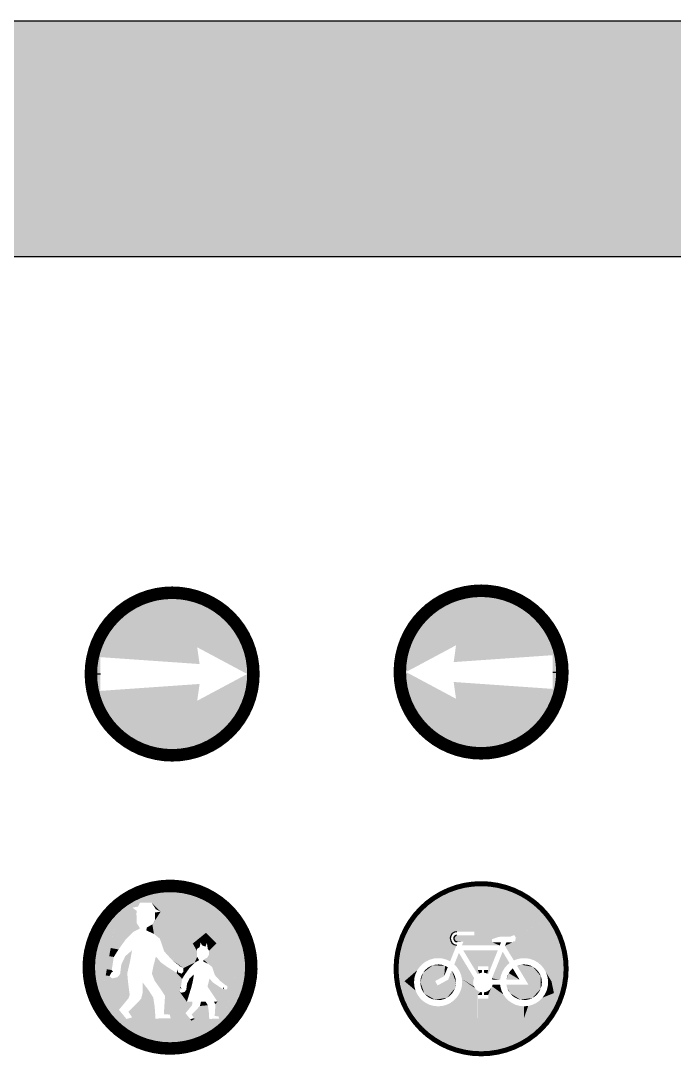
# Model space of a CAD drawing. Extents: x 1216 to 44401, y 2119 to 23617.
# Drawn here: x 26527 to 29431, y 19017 to 23617 of the extents above; entities that cross this region are included whole.
import ezdxf

# ---------------------------------------------------------------- set-up
doc = ezdxf.new("R2010")
doc.units = 0
doc.header["$LTSCALE"] = 10
doc.header["$MEASUREMENT"] = 0
doc.layers.get('0').update_dxf_attribs({"linetype": 'CONTINUOUS'})
doc.layers.add('www.cad-blocks.net', color=7, linetype='CONTINUOUS')

# ---------------------------------------------------------------- blocks, each defined once
blk = doc.blocks.new('*U202', base_point=(4650.1, -189.3))
at = {"color": 0}
for points in [[(4682.6, 227.3), (4615.5, 236.8), (4643.1, -159.6)], [(4682.6, 227.3), (4643.1, -159.6), (4650.1, -189.3)], [(4865.9, -19.3), (4682.6, 227.3), (4650.1, -189.3)], [(4898.5, 88.8), (4900.7, 127.1), (4682.6, 227.3)], [(4865.9, -19.3), (4898.5, 88.8), (4682.6, 227.3)], [(4865.9, -19.3), (4886.9, 33.3), (4898.5, 88.8)], [(4650.1, -189.3), (4703.9, -171.6), (4865.9, -19.3)], [(4703.9, -171.6), (4798.3, -109.7), (4865.9, -19.3)], [(4798.3, -109.7), (4836.1, -67.5), (4865.9, -19.3)], [(4703.9, -171.6), (4753.8, -144.8), (4798.3, -109.7)], [(4650.1, -189.3), (4650.1, -189.3), (4703.9, -171.6)]]:
    blk.add_solid(points, dxfattribs=at)
blk = doc.blocks.new('*U201', base_point=(4682.6, 227.3))
at = {"color": 0}
for points in [[(4686.9, 432.5), (4632.2, 447.1), (4575.7, 452.1)], [(4575.7, 452.1), (4575.7, 427.3), (4682.6, 227.3)], [(4686.9, 432.5), (4575.7, 452.1), (4682.6, 227.3)], [(4682.6, 227.3), (4857.2, 289.6), (4686.9, 432.5)], [(4784.6, 376), (4738.2, 408.5), (4686.9, 432.5)], [(4857.2, 289.6), (4784.6, 376), (4686.9, 432.5)], [(4857.2, 289.6), (4824.7, 336), (4784.6, 376)], [(4682.6, 227.3), (4895.8, 183.5), (4857.2, 289.6)], [(4895.8, 183.5), (4881.1, 238.2), (4857.2, 289.6)], [(4682.6, 227.3), (4900.7, 127.1), (4895.8, 183.5)]]:
    blk.add_solid(points, dxfattribs=at)
blk = doc.blocks.new('C4b')
at = {"color": 5, "linetype": 'CONTINUOUS', "const_width": 50}
blk.add_lwpolyline([(0, 0, 1), (0, 650, 1)], format="xyb", close=True, dxfattribs=at)
at = {"color": 5, "linetype": 'CONTINUOUS'}
blk.add_lwpolyline([(286.7, 325), (325, 325, 0.414214)], format="xyb", dxfattribs=at)
blk.add_solid([(316.4, 399.4), (286.7, 392.4), (316.4, 250.6), (286.7, 257.6)], dxfattribs=at)
at = {"color": 5, "linetype": 'CONTINUOUS', "rotation": 90}
for name, p in [('*U201', (-100.2, 431.9)), ('*U202', (316.4, 399.4))]:
    blk.add_blockref(name, p, dxfattribs=at)
at = {"color": 5, "linetype": 'CONTINUOUS', "xscale": -1, "rotation": 90}
for name, p in [('*U201', (-100.2, 218.1)), ('*U202', (316.4, 250.6))]:
    blk.add_blockref(name, p, dxfattribs=at)
blk = doc.blocks.new('*U204', base_point=(4682.6, 227.3))
at = {"color": 0}
for points in [[(4686.9, 432.5), (4632.2, 447.1), (4575.7, 452.1)], [(4575.7, 452.1), (4575.7, 427.3), (4682.6, 227.3)], [(4686.9, 432.5), (4575.7, 452.1), (4682.6, 227.3)], [(4682.6, 227.3), (4857.2, 289.6), (4686.9, 432.5)], [(4784.6, 376), (4738.2, 408.5), (4686.9, 432.5)], [(4857.2, 289.6), (4784.6, 376), (4686.9, 432.5)], [(4857.2, 289.6), (4824.7, 336), (4784.6, 376)], [(4682.6, 227.3), (4895.8, 183.5), (4857.2, 289.6)], [(4895.8, 183.5), (4881.1, 238.2), (4857.2, 289.6)], [(4682.6, 227.3), (4900.7, 127.1), (4895.8, 183.5)]]:
    blk.add_solid(points, dxfattribs=at)
blk = doc.blocks.new('*U205', base_point=(4650.1, -189.3))
at = {"color": 0}
for points in [[(4682.6, 227.3), (4615.5, 236.8), (4643.1, -159.6)], [(4682.6, 227.3), (4643.1, -159.6), (4650.1, -189.3)], [(4865.9, -19.3), (4682.6, 227.3), (4650.1, -189.3)], [(4898.5, 88.8), (4900.7, 127.1), (4682.6, 227.3)], [(4865.9, -19.3), (4898.5, 88.8), (4682.6, 227.3)], [(4865.9, -19.3), (4886.9, 33.3), (4898.5, 88.8)], [(4650.1, -189.3), (4703.9, -171.6), (4865.9, -19.3)], [(4703.9, -171.6), (4798.3, -109.7), (4865.9, -19.3)], [(4798.3, -109.7), (4836.1, -67.5), (4865.9, -19.3)], [(4703.9, -171.6), (4753.8, -144.8), (4798.3, -109.7)], [(4650.1, -189.3), (4650.1, -189.3), (4703.9, -171.6)]]:
    blk.add_solid(points, dxfattribs=at)
blk = doc.blocks.new('C4c')
at = {"color": 5, "linetype": 'CONTINUOUS', "const_width": 50}
blk.add_lwpolyline([(0, 650, 1), (0, 0, 1)], format="xyb", close=True, dxfattribs=at)
at = {"color": 5, "linetype": 'CONTINUOUS'}
blk.add_lwpolyline([(-286.7, 325), (-325, 325, 0.414214)], format="xyb", dxfattribs=at)
blk.add_solid([(-316.4, 250.6), (-286.7, 257.6), (-316.4, 399.4), (-286.7, 392.4)], dxfattribs=at)
at = {"color": 5, "linetype": 'CONTINUOUS', "xscale": -1, "rotation": 270}
for name, p in [('*U205', (-316.4, 399.4)), ('*U204', (100.2, 431.9))]:
    blk.add_blockref(name, p, dxfattribs=at)
at = {"color": 5, "linetype": 'CONTINUOUS', "rotation": 270}
for name, p in [('*U204', (100.2, 218.1)), ('*U205', (-316.4, 250.6))]:
    blk.add_blockref(name, p, dxfattribs=at)
blk = doc.blocks.new('*U229', base_point=(5644.9, -2747.6))
at = {"color": 0}
for points in [[(5361.9, -2431.9), (5350.8, -2432.5), (5348.3, -2451.9)], [(5361.9, -2431.9), (5348.3, -2451.9), (5690.8, -2689.6)], [(5473.6, -2447.8), (5418.4, -2435), (5361.9, -2431.9)], [(5573.2, -2500.9), (5473.6, -2447.8), (5361.9, -2431.9)], [(5690.8, -2689.6), (5573.2, -2500.9), (5361.9, -2431.9)], [(5348.3, -2451.9), (5644.9, -2747.6), (5690.8, -2689.6)], [(5573.2, -2500.9), (5525.8, -2470), (5473.6, -2447.8)], [(5648.7, -2584.9), (5614.6, -2539.6), (5573.2, -2500.9)], [(5690.8, -2689.6), (5648.7, -2584.9), (5573.2, -2500.9)], [(5690.8, -2689.6), (5674.3, -2635.4), (5648.7, -2584.9)], [(5644.9, -2747.6), (5697.6, -2745.8), (5690.8, -2689.6)]]:
    blk.add_solid(points, dxfattribs=at)
blk = doc.blocks.new('*U230', base_point=(5348.3, -2451.9))
at = {"color": 0}
for points in [[(5164.1, -2524.4), (5348.3, -2451.9), (5294.8, -2441.3)], [(5294.8, -2441.3), (5191.6, -2487), (5164.1, -2524.4)], [(5294.8, -2441.3), (5241.2, -2459.6), (5191.6, -2487)], [(5348.3, -2451.9), (5350.8, -2432.5), (5294.8, -2441.3)], [(5191.6, -2487), (5157.8, -2513), (5164.1, -2524.4)]]:
    blk.add_solid(points, dxfattribs=at)
blk = doc.blocks.new('*U231', base_point=(5164.1, -2524.4))
at = {"color": 0}
for points in [[(5097.1, -2890.3), (5164.1, -2524.4), (5118.8, -2554.1)], [(5164.1, -2524.4), (5157.8, -2513), (5118.8, -2554.1)], [(5118.8, -2554.1), (5064.8, -2653.2), (5047.9, -2764.8)], [(5097.1, -2890.3), (5118.8, -2554.1), (5047.9, -2764.8)], [(5118.8, -2554.1), (5087.4, -2601.3), (5064.8, -2653.2)], [(5064.8, -2653.2), (5051.5, -2708.3), (5047.9, -2764.8)], [(5047.9, -2764.8), (5054.3, -2821.1), (5070.3, -2875.4)], [(5047.9, -2764.8), (5070.3, -2875.4), (5097.1, -2890.3)], [(5070.3, -2875.4), (5080.3, -2898.4), (5097.1, -2890.3)]]:
    blk.add_solid(points, dxfattribs=at)
blk = doc.blocks.new('*U232', base_point=(5097.1, -2890.3))
at = {"color": 0}
for points in [[(5097.1, -2890.3), (5080.3, -2898.4), (5109.4, -2947.1)], [(5288.1, -3070.5), (5290.1, -3060.9), (5097.1, -2890.3)], [(5097.1, -2890.3), (5109.4, -2947.1), (5190.4, -3025.7)], [(5190.4, -3025.7), (5288.1, -3070.5), (5097.1, -2890.3)], [(5109.4, -2947.1), (5146.4, -2989.9), (5190.4, -3025.7)], [(5190.4, -3025.7), (5239.8, -3053.3), (5288.1, -3070.5)]]:
    blk.add_solid(points, dxfattribs=at)
blk = doc.blocks.new('*U233', base_point=(5584.3, -2977.2))
at = {"color": 0}
for points in [[(5584.3, -2977.2), (5290.1, -3060.9), (5288.1, -3070.5)], [(5598.1, -2991), (5584.3, -2977.2), (5288.1, -3070.5)], [(5509.6, -3051.6), (5598.1, -2991), (5288.1, -3070.5)], [(5509.6, -3051.6), (5558.7, -3023.4), (5598.1, -2991)], [(5288.1, -3070.5), (5400.5, -3080.6), (5509.6, -3051.6)], [(5400.5, -3080.6), (5456.3, -3070.9), (5509.6, -3051.6)], [(5288.1, -3070.5), (5343.9, -3080.5), (5400.5, -3080.6)]]:
    blk.add_solid(points, dxfattribs=at)
blk = doc.blocks.new('*U234', base_point=(5584.3, -2977.2))
at = {"color": 0}
for points in [[(5697.6, -2745.8), (5644.9, -2747.6), (5584.3, -2977.2)], [(5685, -2847), (5697.6, -2745.8), (5584.3, -2977.2)], [(5685, -2847), (5696, -2791.4), (5697.6, -2745.8)], [(5584.3, -2977.2), (5635.3, -2948.4), (5685, -2847)], [(5635.3, -2948.4), (5664.6, -2899.9), (5685, -2847)], [(5584.3, -2977.2), (5598.1, -2991), (5635.3, -2948.4)]]:
    blk.add_solid(points, dxfattribs=at)
blk = doc.blocks.new('C7')
at = {"color": 5, "linetype": 'CONTINUOUS', "const_width": 50}
blk.add_lwpolyline([(229.8, 95.2, 1), (-229.8, 554.8, 1)], format="xyb", close=True, dxfattribs=at)
at = {"color": 5, "linetype": 'CONTINUOUS'}
for points in [[(-24.5, 629.9), (-123.1, 591.1), (-120.1, 583.4)], [(-24.5, 629.9), (-120.1, 583.4), (-74, 583.4)], [(-74, 583.4), (-37.5, 546.9), (-24.5, 629.9)], [(-37.5, 546.9), (10.5, 595), (-24.5, 629.9)], [(-120.1, 583.4), (-208.7, 557.4), (-123.1, 591.1), (-208.7, 557.4)], [(-128.1, 567.6), (-208.7, 557.4), (-120.1, 583.4), (-208.7, 557.4)], [(-74, 583.4), (-56.5, 556.4), (-37.5, 546.9)], [(-37.5, 546.9), (143.6, 462.3), (10.5, 595)], [(-132.8, 500.8), (-216.3, 516.1), (-134.4, 539), (-209.6, 552.7)], [(-134.4, 539), (-209.6, 552.7), (-132.8, 550.1), (-208.7, 557.4)], [(-150.3, 562.8), (-208.7, 557.4), (-128.1, 567.6), (-208.7, 557.4)], [(-132.8, 550.1), (-208.7, 557.4), (-150.3, 562.8), (-208.7, 557.4)], [(-37.5, 546.9), (-70.8, 496.1), (-64.5, 458)], [(-37.5, 546.9), (-59.7, 513.6), (-70.8, 496.1)], [(-64.5, 458), (-40.6, 438.9), (-37.5, 546.9)], [(-37.5, 546.9), (-59.7, 543.7), (-59.7, 513.6)], [(-40.6, 438.9), (8.6, 353.1), (-37.5, 546.9)], [(8.6, 353.1), (143.6, 462.3), (-37.5, 546.9)], [(-147.1, 465.9), (-222.9, 479.8), (-120.1, 480.2), (-219.5, 498.4)], [(-120.1, 480.2), (-219.5, 498.4), (-132.8, 500.8), (-216.3, 516.1)], [(-177.3, 435.7), (-229.2, 445.2), (-147.1, 465.9), (-222.9, 479.8)], [(-70.8, 496.1), (-94.7, 472.3), (-64.5, 458)], [(-70.8, 496.1), (-93.1, 483.4), (-94.7, 472.3)], [(143.6, 462.3), (111.4, 436.2), (121.9, 423.3)], [(147.5, 422.2), (143.6, 462.3), (121.9, 423.3)], [(147.5, 422.2), (165.6, 440.3), (143.6, 462.3)], [(-205.9, 396), (-237.2, 401.7), (-177.3, 435.7), (-229.2, 445.2)], [(-40.6, 438.9), (-23.2, 388.1), (8.6, 353.1)], [(91, 419.7), (8.6, 353.1), (53.1, 321.4)], [(91, 419.7), (53.1, 321.4), (108.3, 366.3)], [(121.9, 423.3), (111.4, 436.2), (91, 419.7)], [(91, 419.7), (108.3, 398.3), (121.9, 423.3)], [(108.3, 366.3), (107.3, 391.1), (91, 419.7)], [(107.3, 391.1), (108.3, 398.3), (91, 419.7)], [(108.3, 398.3), (118.6, 405.2), (121.9, 423.3)], [(121.9, 423.3), (141.8, 407.6), (147.5, 422.2)], [(121.9, 423.3), (128.8, 412.1), (141.8, 407.6)], [(147.5, 422.2), (165.6, 440.3), (151, 398.5), (179.2, 426.8)], [(151, 398.5), (179.2, 426.8), (156, 390.7), (185.6, 420.4)], [(156, 390.7), (185.6, 420.4), (155.9, 374.5), (272.1, 334.2)], [(-225, 365.8), (-243.2, 369.1), (-205.9, 396), (-237.2, 401.7)], [(-151.9, 392.8), (-199.6, 297.5), (-151.9, 392.8), (-159.9, 348.4)], [(-151.9, 392.8), (-194.8, 335.6), (-151.9, 392.8), (-199.6, 297.5)], [(-151.9, 392.8), (-178.9, 369), (-151.9, 392.8), (-194.8, 335.6)], [(108.3, 366.3), (107.8, 378.7), (107.3, 391.1)], [(155.9, 374.5), (272.1, 334.2), (148.7, 363.2), (272.1, 334.2)], [(-233, 313.4), (-252.7, 317), (-225, 365.8), (-243.2, 369.1)], [(-199.6, 297.5), (-159.9, 348.4), (-210.7, 284.8), (-171, 300.7)], [(-56.5, 367.5), (-72.4, 299.1), (-56.5, 367.5), (-66.1, 330.9)], [(-35.9, 343.6), (-72.4, 299.1), (-56.5, 367.5), (-72.4, 299.1)], [(-13.6, 327.7), (-72.4, 299.1), (-35.9, 343.6), (-72.4, 299.1)], [(8.6, 353.1), (38.8, 329.3), (53.1, 321.4)], [(53.1, 321.4), (99, 343.5), (108.3, 366.3)], [(53.1, 321.4), (79.4, 323.9), (99, 343.5)], [(99, 343.5), (116.6, 352.8), (108.3, 366.3)], [(152.8, 338.4), (134.2, 354.9), (152.8, 338.4), (133.1, 347.7)], [(148.7, 363.2), (272.1, 334.2), (134.2, 354.9), (272.1, 334.2)], [(134.2, 354.9), (272.1, 334.2), (152.8, 338.4), (272.1, 334.2)], [(152.8, 338.4), (272.1, 334.2), (168.3, 326), (263.4, 333.3)], [(168.3, 326), (263.4, 333.3), (179.7, 292.9), (263.4, 333.3)], [(179.7, 292.9), (263.4, 333.3), (200.4, 270.2), (263.4, 333.3)], [(200.4, 270.2), (263.4, 333.3), (220, 254.7), (263.4, 333.3)], [(220, 254.7), (263.4, 333.3), (229.3, 249.5), (272.1, 334.2)], [(229.3, 249.5), (272.1, 334.2), (229.3, 240.2), (246.1, 235.8)], [(-210.7, 284.8), (-171, 300.7), (-210.7, 284.8), (-275.7, 191.5)], [(-167.8, 264.2), (-275.7, 191.5), (-171, 300.7), (-275.7, 191.5)], [(-242.5, 289.6), (-275.7, 191.5), (-242.5, 289.6), (-257.2, 292.3)], [(-242.5, 289.6), (-257.2, 292.3), (-233, 305.5), (-254.1, 309.3)], [(-233, 305.5), (-254.1, 309.3), (-227.4, 305.5), (-253.9, 310.3)], [(-227.4, 305.5), (-253.9, 310.3), (-233, 313.4), (-252.7, 317)], [(6.3, 315), (-12.8, 269.1), (-13.6, 327.7), (-72.4, 299.1)], [(-61.3, 270.5), (43.2, 239.2), (-72.4, 299.1), (46.8, 239.2)], [(26.1, 302.3), (38.1, 243.6), (6.3, 315), (-12.8, 269.1)], [(26.1, 302.3), (32.5, 318.2), (26.1, 302.3), (32.5, 303.9)], [(26.1, 302.3), (32.5, 303.9), (26.1, 302.3), (48.4, 278.4)], [(48.4, 278.4), (43.2, 244.4), (26.1, 302.3), (38.1, 243.6)], [(46.8, 299.1), (48.4, 278.4), (32.5, 303.9), (48.4, 278.4)], [(53.1, 307.1), (60.8, 298.1), (46.8, 299.1), (48.4, 278.4)], [(53.1, 321.4), (53.1, 307.1), (79.4, 323.9), (60.8, 298.1)], [(95.9, 296), (78.3, 280.5), (90.8, 267.1), (68, 258.8)], [(-231.4, 280.1), (-275.7, 191.5), (-242.5, 289.6), (-275.7, 191.5)], [(-210.7, 284.8), (-275.7, 191.5), (-231.4, 280.1), (-275.7, 191.5)], [(-164.6, 239.5), (-275.7, 191.5), (-167.8, 264.2), (-275.7, 191.5)], [(-109.7, 264.3), (-82.7, 20.9), (-109.7, 222.9), (-82.7, 20.9)], [(-84.5, 231.3), (-82.7, 20.9), (-109.7, 264.3), (-82.7, 20.9)], [(-37.5, 237.2), (43.2, 239.2), (-61.3, 270.5), (43.2, 239.2)], [(90.8, 267.1), (68, 258.8), (86.3, 248.2), (66.5, 246.4)], [(158, 279.6), (150, 247.2), (171.4, 264), (189.7, 187.9)], [(171.4, 264), (189.7, 187.9), (211.7, 237.1), (189.7, 187.9)], [(-161.4, 214.9), (-275.7, 191.5), (-164.6, 239.5), (-275.7, 191.5)], [(-166.2, 200.6), (-275.7, 191.5), (-161.4, 214.9), (-275.7, 191.5)], [(-109.7, 222.9), (-82.7, 20.9), (-115.3, 199), (-82.7, 20.9)], [(-66.9, 203.3), (-82.7, 20.9), (-84.5, 231.3), (-82.7, 20.9)], [(-20, 210.2), (37, 228.9), (-37.5, 237.2), (43.2, 239.2)], [(-24.7, 137.1), (37, 228.9), (-20, 210.2), (37, 228.9)], [(-0.9, 135.5), (37, 228.9), (-24.7, 137.1), (37, 228.9)], [(2.3, 121.2), (37, 228.9), (-0.9, 135.5), (37, 228.9)], [(67.4, 186.8), (37, 228.9), (2.3, 121.2), (37, 228.9)], [(67.4, 186.8), (44.2, 222.7), (67.4, 186.8), (37, 228.9)], [(46.8, 239.2), (38.1, 243.6), (46.8, 239.2), (43.2, 244.4)], [(76.9, 217.5), (57.7, 225.8), (76.9, 217.5), (44.2, 222.7)], [(76.9, 217.5), (44.2, 222.7), (67.4, 186.8), (44.2, 222.7)], [(76.9, 217.5), (64.9, 234), (76.9, 217.5), (57.7, 225.8)], [(86.3, 248.2), (66.5, 246.4), (76.9, 217.5), (64.9, 234)], [(211.7, 237.1), (189.7, 187.9), (211.5, 104.6), (189.7, 187.9)], [(229.3, 240.2), (246.1, 235.8), (225.2, 235.1), (211.5, 104.6)], [(215.9, 238.2), (211.7, 237.1), (215.9, 238.2), (211.5, 104.6)], [(225.2, 235.1), (211.5, 104.6), (215.9, 238.2), (211.5, 104.6)], [(215.9, 238.2), (215.9, 247.5), (215.9, 238.2), (211.7, 237.1)], [(-185.3, 177.6), (-275.7, 191.5), (-166.2, 200.6), (-275.7, 191.5)], [(-204.4, 154.6), (-275.7, 191.5), (-185.3, 177.6), (-275.7, 191.5)], [(-174.2, 118), (-177.1, 104.3), (-204.4, 154.6), (-275.7, 191.5)], [(-144, 168.9), (-82.7, 20.9), (-166.2, 146.6), (-82.7, 20.9)], [(-115.3, 199), (-82.7, 20.9), (-144, 168.9), (-82.7, 20.9)], [(-61.3, 165.7), (-82.7, 20.9), (-66.9, 203.3), (-82.7, 20.9)], [(-58.1, 119.6), (-82.7, 20.9), (-61.3, 165.7), (-82.7, 20.9)], [(67.4, 186.8), (88.8, 187), (2.3, 121.2), (89.7, 180.3)], [(2.3, 121.2), (89.7, 180.3), (2.3, 121.2), (86.6, 171)], [(2.3, 121.2), (86.6, 171), (2.3, 121.2), (61.8, 141)], [(86.6, 135.9), (151.2, 172.8), (86.6, 135.9), (119.7, 170)], [(95.9, 121.4), (86.6, 135.9), (154.9, 148.3), (151.2, 172.8)], [(119.7, 170), (151.2, 172.8), (123.4, 185.5), (142.2, 187.5)], [(123.4, 185.5), (142.2, 187.5), (123.4, 185.5), (123.4, 187.3)], [(189.7, 187.9), (174.9, 187.8), (189.7, 187.9), (181.7, 177.2)], [(189.7, 187.9), (178.6, 129.7), (189.7, 187.9), (194.1, 128.6)], [(189.7, 187.9), (181.7, 177.2), (189.7, 187.9), (178.6, 129.7)], [(189.7, 187.9), (196.2, 119.3), (189.7, 187.9), (211.5, 104.6)], [(189.7, 187.9), (194.1, 128.6), (189.7, 187.9), (196.2, 119.3)], [(-151.4, 124.3), (-174.2, 118), (-82.7, 20.9), (-177.1, 104.3)], [(156.9, 118.3), (-82.7, 20.9), (154.9, 148.3), (-82.7, 20.9)], [(2.3, 121.2), (61.8, 141), (2.3, 121.2), (-82.7, 20.9)], [(81.4, 117.3), (-82.7, 20.9), (61.8, 141), (-82.7, 20.9)], [(95.9, 121.4), (154.9, 148.3), (95.9, 121.4), (97.9, 117.7)], [(2.3, 121.2), (-82.7, 20.9), (-58.1, 119.6), (-82.7, 20.9)], [(196.2, 119.3), (211.5, 104.6), (156.9, 118.3), (-82.7, 20.9)], [(81.4, 117.3), (84.9, 110.8), (81.4, 117.3), (-82.7, 20.9)], [(95.9, 121.4), (97.9, 117.7), (81.4, 117.3), (84.9, 110.8)]]:
    blk.add_solid(points, dxfattribs=at)
for name, p in [('*U230', (-24.5, 629.9)), ('*U229', (272.1, 334.2)), ('*U231', (-208.7, 557.4)), ('*U234', (211.5, 104.6)), ('*U232', (-275.7, 191.5)), ('*U233', (211.5, 104.6))]:
    blk.add_blockref(name, p, dxfattribs=at)
blk = doc.blocks.new('*U250', base_point=(2887.2, 2074.2))
at = {"color": 0}
for points in [[(3033.8, 2259.6), (2986.4, 2311.6), (2848.9, 2078.3)], [(3055.1, 2276), (3389.5, 2311.6), (2986.4, 2311.6)], [(3050.5, 2275), (3055.1, 2276), (2986.4, 2311.6)], [(3046.2, 2273.2), (3050.5, 2275), (2986.4, 2311.6)], [(3042.3, 2270.7), (3046.2, 2273.2), (2986.4, 2311.6)], [(3038.8, 2267.5), (3042.3, 2270.7), (2986.4, 2311.6)], [(3035.9, 2263.8), (3038.8, 2267.5), (2986.4, 2311.6)], [(3033.8, 2259.6), (3035.9, 2263.8), (2986.4, 2311.6)], [(3055.1, 2276), (3058.6, 2276.2), (3389.5, 2311.6)], [(3058.6, 2276.2), (3128.7, 2276.2), (3389.5, 2311.6)], [(3128.7, 2276.2), (3199.3, 2246.8), (3389.5, 2311.6)], [(3199.3, 2246.8), (3227.5, 2255.7), (3389.5, 2311.6)], [(3227.5, 2255.7), (3287.6, 2262.7), (3389.5, 2311.6)], [(3287.6, 2262.7), (3294.2, 2252.8), (3389.5, 2311.6)], [(2921.6, 2148), (3033.8, 2259.6), (2848.9, 2078.3)], [(2921.6, 2148), (3032.3, 2255.2), (3033.8, 2259.6)], [(2921.6, 2148), (3031.7, 2250.5), (3032.3, 2255.2)], [(2921.6, 2148), (3031.9, 2245.8), (3031.7, 2250.5)], [(2921.6, 2148), (3032.9, 2241.2), (3031.9, 2245.8)], [(2921.6, 2148), (3034.7, 2236.9), (3032.9, 2241.2)], [(2921.6, 2148), (3037.2, 2232.9), (3034.7, 2236.9)], [(3046.3, 2252), (3046.1, 2249.8), (3046.2, 2247.6)], [(3046.3, 2252), (3046.2, 2247.6), (3047.5, 2243.5)], [(3046.2, 2247.6), (3046.6, 2245.5), (3047.5, 2243.5)], [(3128.7, 2261.7), (3050.9, 2259.2), (3046.3, 2252)], [(3128.7, 2261.7), (3046.3, 2252), (3053.8, 2237.7)], [(3050.9, 2259.2), (3048, 2256), (3046.3, 2252)], [(3048, 2256), (3047, 2254.1), (3046.3, 2252)], [(3046.3, 2252), (3047.5, 2243.5), (3053.8, 2237.7)], [(3047.5, 2243.5), (3048.7, 2241.6), (3050.2, 2240)], [(3047.5, 2243.5), (3050.2, 2240), (3053.8, 2237.7)], [(3050.9, 2259.2), (3049.3, 2257.8), (3048, 2256)], [(3050.2, 2240), (3051.9, 2238.7), (3053.8, 2237.7)], [(3128.7, 2261.7), (3054.8, 2261.3), (3050.9, 2259.2)], [(3054.8, 2261.3), (3052.8, 2260.4), (3050.9, 2259.2)], [(3128.7, 2261.7), (3053.8, 2237.7), (3199.3, 2234.2)], [(3053.8, 2237.7), (3055.9, 2237), (3058.1, 2236.8)], [(3053.8, 2237.7), (3058.1, 2236.8), (3084.7, 2236.7)], [(3053.8, 2237.7), (3084.7, 2236.7), (3199.3, 2234.2)], [(3128.7, 2261.7), (3056.9, 2261.7), (3054.8, 2261.3)], [(3058.1, 2236.8), (3058.9, 2236.7), (3084.7, 2236.7)], [(3084.7, 2236.7), (3078.5, 2221.2), (3229.8, 2221.2)], [(3084.7, 2236.7), (3229.8, 2221.2), (3199.3, 2234.2)], [(3128.7, 2276.2), (3128.7, 2261.7), (3199.3, 2234.2)], [(3128.7, 2276.2), (3199.3, 2234.2), (3199.3, 2246.8)], [(3227.5, 2255.7), (3271.6, 2256.4), (3287.6, 2262.7)], [(2921.6, 2148), (2935.3, 2157.6), (3037.2, 2232.9)], [(2935.3, 2157.6), (3040.4, 2229.5), (3037.2, 2232.9)], [(2935.3, 2157.6), (3044.1, 2226.6), (3040.4, 2229.5)], [(2935.3, 2157.6), (3048.3, 2224.5), (3044.1, 2226.6)], [(2935.3, 2157.6), (3052.8, 2223), (3048.3, 2224.5)], [(2935.3, 2157.6), (3057.4, 2222.4), (3052.8, 2223)], [(2935.3, 2157.6), (2950.5, 2164.7), (3057.4, 2222.4)], [(2950.5, 2164.7), (2966.7, 2169.1), (3057.4, 2222.4)], [(2966.7, 2169.1), (2983.4, 2170.5), (3057.4, 2222.4)], [(2983.4, 2170.5), (3000.2, 2169.1), (3057.4, 2222.4)], [(3000.2, 2169.1), (3016.4, 2164.7), (3057.4, 2222.4)], [(3016.4, 2164.7), (3031.4, 2157.7), (3057.4, 2222.4)], [(3229.8, 2221.2), (3234.7, 2234.2), (3199.3, 2234.2)], [(3229.8, 2221.2), (3235, 2234.2), (3234.7, 2234.2)], [(3066.5, 2191.4), (3048.1, 2145.5), (3059.5, 2133.2)], [(3066.5, 2191.4), (3059.5, 2133.2), (3068.6, 2119.1)], [(3125.8, 2086.8), (3127.5, 2090.6), (3066.5, 2191.4)], [(3124.1, 2080.1), (3125.8, 2086.8), (3066.5, 2191.4)], [(3123.5, 2073.3), (3124.1, 2080.1), (3066.5, 2191.4)], [(3066.5, 2191.4), (3068.6, 2119.1), (3075.1, 2103.6)], [(3123.6, 2070.2), (3123.5, 2073.3), (3066.5, 2191.4)], [(3066.5, 2191.4), (3075.1, 2103.6), (3078.8, 2087.3)], [(3124.7, 2063.4), (3123.6, 2070.2), (3066.5, 2191.4)], [(3127, 2056.9), (3124.7, 2063.4), (3066.5, 2191.4)], [(3127, 2056.9), (3066.5, 2191.4), (3078.8, 2087.3)], [(2909.7, 2136.1), (2921.6, 2148), (2848.9, 2078.3)], [(2900.1, 2122.4), (2909.7, 2136.1), (2848.9, 2078.3)], [(2893, 2107.2), (2900.1, 2122.4), (2848.9, 2078.3)], [(2888.6, 2091), (2893, 2107.2), (2848.9, 2078.3)], [(2887.2, 2074.2), (2888.6, 2091), (2848.9, 2078.3)], [(2888.6, 2057.5), (2887.2, 2074.2), (2848.9, 2078.3)], [(2893, 2041.3), (2888.6, 2057.5), (2848.9, 2078.3)], [(2848.9, 2078.3), (2928.7, 1931.8), (2909.7, 2012.4)], [(2900.1, 2026.1), (2893, 2041.3), (2848.9, 2078.3)], [(2848.9, 2078.3), (2909.7, 2012.4), (2900.1, 2026.1)], [(3134.8, 2045.7), (3079.7, 2074.2), (3078.2, 2057.5)], [(3130.4, 2051), (3127, 2056.9), (3078.8, 2087.3)], [(3134.8, 2045.7), (3130.4, 2051), (3078.8, 2087.3)], [(3134.8, 2045.7), (3078.8, 2087.3), (3079.7, 2074.2)], [(2928.7, 1931.8), (3140, 2041.2), (3134.8, 2045.7)], [(2928.7, 1931.8), (3134.8, 2045.7), (3031.6, 1990.9)], [(2928.7, 1931.8), (3145.9, 2037.7), (3140, 2041.2)], [(2928.7, 1931.8), (3152.4, 2035.4), (3145.9, 2037.7)], [(2928.7, 1931.8), (3142.2, 2023.7), (3152.4, 2035.4)], [(3134.8, 2045.7), (3045.3, 2000.5), (3031.6, 1990.9)], [(3134.8, 2045.7), (3057.2, 2012.4), (3045.3, 2000.5)], [(3134.8, 2045.7), (3066.8, 2026.1), (3057.2, 2012.4)], [(3134.8, 2045.7), (3073.9, 2041.3), (3066.8, 2026.1)], [(3134.8, 2045.7), (3078.2, 2057.5), (3073.9, 2041.3)], [(3142.2, 2023.7), (3159.1, 2034.1), (3152.4, 2035.4)], [(3142.2, 2023.7), (3159.1, 2023.7), (3159.1, 2034.1)], [(2928.7, 1931.8), (2921.6, 2000.5), (2909.7, 2012.4)], [(2928.7, 1931.8), (2935.3, 1990.9), (2921.6, 2000.5)], [(2928.7, 1931.8), (3142.2, 2008.9), (3142.2, 2023.7)], [(2928.7, 1931.8), (3142.2, 1931.8), (3142.2, 2008.9)], [(2928.7, 1931.8), (3031.6, 1990.9), (3016.4, 1983.8)], [(2928.7, 1931.8), (2950.5, 1983.8), (2935.3, 1990.9)], [(2928.7, 1931.8), (3016.4, 1983.8), (3000.2, 1979.4)], [(2928.7, 1931.8), (2966.7, 1979.4), (2950.5, 1983.8)], [(2928.7, 1931.8), (3000.2, 1979.4), (2983.4, 1978)], [(2928.7, 1931.8), (2983.4, 1978), (2966.7, 1979.4)]]:
    blk.add_solid(points, dxfattribs=at)
blk = doc.blocks.new('*U249', base_point=(3231.2, 2064.2))
at = {"color": 0}
for points in [[(3191.5, 2046.3), (3186.4, 2041.7), (3166.6, 2023.7)], [(3191.5, 2046.3), (3166.6, 2023.7), (3183.5, 2023.7)], [(3186.4, 2041.7), (3180.5, 2038.1), (3166.6, 2023.7)], [(3180.5, 2038.1), (3174.2, 2035.6), (3166.6, 2023.7)], [(3174.2, 2035.6), (3167.4, 2034.2), (3166.6, 2023.7)], [(3167.4, 2034.2), (3166.6, 2034.1), (3166.6, 2023.7)], [(3195.7, 2051.7), (3191.5, 2046.3), (3183.5, 2023.7)], [(3265.1, 2000.5), (3195.7, 2051.7), (3183.5, 2023.7)], [(3265.1, 2000.5), (3199, 2057.7), (3195.7, 2051.7)], [(3231.2, 2064.2), (3201.2, 2064.2), (3199, 2057.7)], [(3232.2, 2057.5), (3231.2, 2064.2), (3199, 2057.7)], [(3236.5, 2041.3), (3232.2, 2057.5), (3199, 2057.7)], [(3243.6, 2026.1), (3236.5, 2041.3), (3199, 2057.7)], [(3253.3, 2012.4), (3243.6, 2026.1), (3199, 2057.7)], [(3265.1, 2000.5), (3253.3, 2012.4), (3199, 2057.7)], [(3183.5, 2008.9), (3142.2, 2008.9), (3142.2, 1931.8)], [(3183.5, 2008.9), (3142.2, 1931.8), (3310.3, 1979.4)], [(3183.5, 2023.7), (3183.5, 2008.9), (3294.1, 1983.8)], [(3183.5, 2023.7), (3294.1, 1983.8), (3278.9, 1990.9)], [(3183.5, 2023.7), (3278.9, 1990.9), (3265.1, 2000.5)], [(3183.5, 2008.9), (3310.3, 1979.4), (3294.1, 1983.8)], [(3142.2, 1931.8), (3327, 1978), (3310.3, 1979.4)], [(3142.2, 1931.8), (3327, 1931.8), (3327, 1978)]]:
    blk.add_solid(points, dxfattribs=at)
blk = doc.blocks.new('*U248', base_point=(3446.3, 2030.9))
at = {"color": 0}
for points in [[(3446.3, 2030.9), (3423.3, 2074.2), (3421.8, 2057.5)], [(3446.3, 2030.9), (3437, 2077), (3423.3, 2074.2)], [(3327, 1931.8), (3336.5, 1931.8), (3446.3, 2030.9)], [(3327, 1931.8), (3446.3, 2030.9), (3400.8, 2012.4)], [(3446.3, 2030.9), (3410.4, 2026.1), (3400.8, 2012.4)], [(3446.3, 2030.9), (3417.5, 2041.3), (3410.4, 2026.1)], [(3446.3, 2030.9), (3421.8, 2057.5), (3417.5, 2041.3)], [(3400.8, 2012.4), (3388.9, 2000.5), (3327, 1931.8)], [(3388.9, 2000.5), (3375.1, 1990.9), (3327, 1931.8)], [(3375.1, 1990.9), (3359.9, 1983.8), (3327, 1931.8)], [(3359.9, 1983.8), (3343.7, 1979.4), (3327, 1931.8)], [(3343.7, 1979.4), (3327, 1978), (3327, 1931.8)]]:
    blk.add_solid(points, dxfattribs=at)
blk = doc.blocks.new('*U246', base_point=(3398.3, 2074.2))
at = {"color": 0}
for points in [[(3314.6, 2144.4), (3302.6, 2141.2), (3299.1, 2139.8)], [(3314.6, 2144.4), (3299.1, 2139.8), (3344.7, 2064.2)], [(3339.4, 2144.4), (3327, 2145.5), (3314.6, 2144.4)], [(3362.6, 2136), (3339.4, 2144.4), (3314.6, 2144.4)], [(3394, 2098.6), (3362.6, 2136), (3314.6, 2144.4)], [(3393.1, 2047.6), (3394, 2098.6), (3314.6, 2144.4)], [(3393.1, 2047.6), (3314.6, 2144.4), (3344.7, 2064.2)], [(3362.6, 2136), (3351.4, 2141.2), (3339.4, 2144.4)], [(3381.6, 2120.1), (3372.8, 2128.8), (3362.6, 2136)], [(3394, 2098.6), (3381.6, 2120.1), (3362.6, 2136)], [(3394, 2098.6), (3388.7, 2109.9), (3381.6, 2120.1)], [(3393.1, 2047.6), (3398.2, 2071.8), (3394, 2098.6)], [(3393.1, 2047.6), (3396.7, 2059.5), (3398.2, 2071.8)], [(3398.3, 2074.2), (3397.2, 2086.6), (3394, 2098.6)], [(3398.2, 2071.8), (3398.3, 2074.2), (3394, 2098.6)], [(3344.7, 2064.2), (3256.4, 2064.2), (3259.2, 2052.1)], [(3344.7, 2064.2), (3259.2, 2052.1), (3270.9, 2030.3)], [(3259.2, 2052.1), (3264.1, 2040.7), (3270.9, 2030.3)], [(3344.7, 2064.2), (3270.9, 2030.3), (3312.3, 2004.5)], [(3270.9, 2030.3), (3279.4, 2021.2), (3289.3, 2013.8)], [(3270.9, 2030.3), (3289.3, 2013.8), (3312.3, 2004.5)], [(3344.7, 2064.2), (3312.3, 2004.5), (3393.1, 2047.6)], [(3312.3, 2004.5), (3360.5, 2011.3), (3393.1, 2047.6)], [(3360.5, 2011.3), (3380, 2026.6), (3393.1, 2047.6)], [(3380, 2026.6), (3387.5, 2036.5), (3393.1, 2047.6)], [(3289.3, 2013.8), (3300.4, 2008.1), (3312.3, 2004.5)], [(3312.3, 2004.5), (3337, 2003.7), (3360.5, 2011.3)], [(3312.3, 2004.5), (3324.6, 2003), (3337, 2003.7)], [(3337, 2003.7), (3349.1, 2006.5), (3360.5, 2011.3)], [(3360.5, 2011.3), (3370.9, 2018.1), (3380, 2026.6)]]:
    blk.add_solid(points, dxfattribs=at)
blk = doc.blocks.new('*U245', base_point=(3007.9, 2099))
at = {"color": 0}
for points in [[(2962.3, 2142.3), (2923.5, 2112.8), (2912.2, 2074.2)], [(2971.5, 2079.1), (2962.3, 2142.3), (2912.2, 2074.2)], [(2923.5, 2112.8), (2913.9, 2090), (2912.2, 2074.2)], [(2923.5, 2112.8), (2917.7, 2101.8), (2913.9, 2090)], [(2962.3, 2142.3), (2940.3, 2131), (2923.5, 2112.8)], [(2940.3, 2131), (2931.1, 2122.6), (2923.5, 2112.8)], [(2962.3, 2142.3), (2950.8, 2137.6), (2940.3, 2131)], [(2986.9, 2145.4), (2974.5, 2144.9), (2962.3, 2142.3)], [(3011, 2140), (2986.9, 2145.4), (2962.3, 2142.3)], [(2971.5, 2079.1), (3011, 2140), (2962.3, 2142.3)], [(2971.5, 2079.1), (3007.9, 2099), (3011, 2140)], [(3011, 2140), (2999.2, 2143.8), (2986.9, 2145.4)], [(3007.9, 2099), (3022, 2134.2), (3011, 2140)], [(3038, 2120.1), (3037.9, 2120.2), (3023.8, 2084.8)], [(3050.4, 2049.9), (3038, 2120.1), (3023.8, 2084.8)], [(3050.4, 2098.6), (3045.2, 2109.9), (3038, 2120.1)], [(3054.7, 2074.2), (3050.4, 2098.6), (3038, 2120.1)], [(3050.4, 2049.9), (3054.7, 2074.2), (3038, 2120.1)], [(2913.9, 2090), (2912.2, 2077.7), (2912.2, 2074.2)], [(2981, 2061.5), (2971.5, 2079.1), (2912.2, 2074.2)], [(2912.2, 2074.2), (2913.2, 2061.9), (2916.5, 2049.9)], [(2912.2, 2074.2), (2916.5, 2049.9), (2928.8, 2028.4)], [(2912.2, 2074.2), (2928.8, 2028.4), (2971.1, 2004)], [(2981, 2061.5), (2912.2, 2074.2), (2971.1, 2004)], [(2971.1, 2004), (3050.4, 2049.9), (3023.8, 2084.8)], [(2971.1, 2004), (3023.8, 2084.8), (2981, 2061.5)], [(3054.7, 2074.2), (3053.6, 2086.6), (3050.4, 2098.6)], [(3050.4, 2049.9), (3053.6, 2061.9), (3054.7, 2074.2)], [(3053.6, 2061.9), (3054.7, 2074.2), (3054.7, 2074.2)], [(2916.5, 2049.9), (2921.7, 2038.6), (2928.8, 2028.4)], [(2971.1, 2004), (3019.1, 2012.5), (3050.4, 2049.9)], [(3019.1, 2012.5), (3038, 2028.4), (3050.4, 2049.9)], [(3038, 2028.4), (3045.2, 2038.6), (3050.4, 2049.9)], [(2928.8, 2028.4), (2937.6, 2019.6), (2947.8, 2012.5)], [(2928.8, 2028.4), (2947.8, 2012.5), (2971.1, 2004)], [(2947.8, 2012.5), (2959.1, 2007.3), (2971.1, 2004)], [(2971.1, 2004), (2995.8, 2004), (3019.1, 2012.5)], [(2971.1, 2004), (2983.4, 2003), (2995.8, 2004)], [(2995.8, 2004), (3007.8, 2007.3), (3019.1, 2012.5)], [(3019.1, 2012.5), (3029.3, 2019.6), (3038, 2028.4)]]:
    blk.add_solid(points, dxfattribs=at)
blk = doc.blocks.new('*U238', base_point=(2928.7, 1931.8))
at = {"color": 0}
for points in [[(2928.7, 1931.8), (2848.9, 2078.3), (2819.6, 2073.5)], [(2819.6, 2073.5), (2834.2, 2016.1), (2858.6, 1962.1)], [(2928.7, 1931.8), (2819.6, 2073.5), (2858.6, 1962.1)], [(2858.6, 1962.1), (2877.7, 1931.8), (2928.7, 1931.8)]]:
    blk.add_solid(points, dxfattribs=at)
blk = doc.blocks.new('*U241', base_point=(3446.3, 2030.9))
at = {"color": 0}
for points in [[(3445.1, 2306), (3441.5, 2311.6), (3389.5, 2311.6)], [(3389.5, 2311.6), (3446.3, 2030.9), (3491.5, 2078.1)], [(3445.1, 2306), (3389.5, 2311.6), (3491.5, 2078.1)], [(3488.4, 2196.1), (3471.5, 2252.9), (3445.1, 2306)], [(3491.5, 2078.1), (3488.4, 2196.1), (3445.1, 2306)], [(3491.5, 2078.1), (3495.1, 2137.2), (3488.4, 2196.1)], [(3446.3, 2030.9), (3477.7, 2020.4), (3491.5, 2078.1)]]:
    blk.add_solid(points, dxfattribs=at)
blk = doc.blocks.new('*U239', base_point=(3432.8, 1931.8))
at = {"color": 0}
for points in [[(3432.8, 1931.8), (2877.7, 1931.8), (2916, 1886.6)], [(3405, 1897.5), (3432.8, 1931.8), (2916, 1886.6)], [(3311, 1826), (3405, 1897.5), (2916, 1886.6)], [(2916, 1886.6), (2961.6, 1848.7), (3013, 1819.4)], [(2916, 1886.6), (3013, 1819.4), (3127.3, 1789.4)], [(2916, 1886.6), (3127.3, 1789.4), (3311, 1826)], [(3311, 1826), (3361.1, 1857.6), (3405, 1897.5)], [(3127.3, 1789.4), (3198.2, 1790.9), (3311, 1826)], [(3198.2, 1790.9), (3256.2, 1803.5), (3311, 1826)], [(3013, 1819.4), (3068.8, 1799.4), (3127.3, 1789.4)], [(3127.3, 1789.4), (3186.5, 1789.7), (3198.2, 1790.9)]]:
    blk.add_solid(points, dxfattribs=at)
blk = doc.blocks.new('*U240', base_point=(3446.3, 2030.9))
at = {"color": 0}
for points in [[(3446.3, 2030.9), (3336.5, 1931.8), (3432.8, 1931.8)], [(3477.7, 2020.4), (3446.3, 2030.9), (3432.8, 1931.8)], [(3432.8, 1931.8), (3462.7, 1983), (3477.7, 2020.4)]]:
    blk.add_solid(points, dxfattribs=at)
blk = doc.blocks.new('*U247', base_point=(3423.3, 2074.2))
at = {"color": 0}
for points in [[(3389.5, 2311.6), (3294.2, 2252.8), (3291.4, 2238.8)], [(3389.5, 2311.6), (3291.4, 2238.8), (3318.3, 2170.1)], [(3389.5, 2311.6), (3318.3, 2170.1), (3335.1, 2170.2)], [(3389.5, 2311.6), (3335.1, 2170.2), (3351.6, 2167.3)], [(3389.5, 2311.6), (3351.6, 2167.3), (3367.4, 2161.6)], [(3389.5, 2311.6), (3367.4, 2161.6), (3382, 2153.3)], [(3382, 2153.3), (3394.9, 2142.5), (3389.5, 2311.6)], [(3405.7, 2129.7), (3437, 2077), (3389.5, 2311.6)], [(3394.9, 2142.5), (3405.7, 2129.7), (3389.5, 2311.6)], [(3291.4, 2238.8), (3281.3, 2234.2), (3250.7, 2219.8)], [(3291.4, 2238.8), (3250.7, 2219.8), (3318.3, 2170.1)], [(3281.3, 2234.2), (3256.5, 2234.2), (3250.7, 2219.8)], [(3250.7, 2219.8), (3286, 2161.4), (3301.8, 2167.2)], [(3250.7, 2219.8), (3301.8, 2167.2), (3318.3, 2170.1)], [(3405.7, 2129.7), (3414.1, 2115.2), (3437, 2077)], [(3414.1, 2115.2), (3419.9, 2099.4), (3437, 2077)], [(3419.9, 2099.4), (3422.9, 2082.9), (3437, 2077)], [(3422.9, 2082.9), (3423.3, 2074.2), (3437, 2077)]]:
    blk.add_solid(points, dxfattribs=at)
blk = doc.blocks.new('*U237', base_point=(2986.4, 2311.6))
at = {"color": 0}
for points in [[(2986.4, 2311.6), (2841.4, 2259.1), (2815.6, 2143.9)], [(2815.6, 2143.9), (2819.6, 2073.5), (2986.4, 2311.6)], [(2819.6, 2073.5), (2848.9, 2078.3), (2986.4, 2311.6)], [(2986.4, 2311.6), (2868.9, 2311.6), (2841.4, 2259.1)], [(2841.4, 2259.1), (2823.5, 2202.7), (2815.6, 2143.9)], [(2815.6, 2143.9), (2818, 2084.7), (2819.6, 2073.5)]]:
    blk.add_solid(points, dxfattribs=at)
blk = doc.blocks.new('*U244', base_point=(3281.9, 2129.5))
at = {"color": 0}
for points in [[(3281.9, 2129.5), (3273, 2120.8), (3265.8, 2110.7)], [(3309.3, 2084.2), (3281.9, 2129.5), (3265.8, 2110.7)], [(3257, 2087.6), (3256.4, 2084.2), (3309.3, 2084.2)], [(3265.8, 2110.7), (3260.4, 2099.5), (3257, 2087.6)], [(3265.8, 2110.7), (3257, 2087.6), (3309.3, 2084.2)]]:
    blk.add_solid(points, dxfattribs=at)
blk = doc.blocks.new('*U243', base_point=(3198.6, 2089.8))
at = {"color": 0}
for points in [[(3241.4, 2196.5), (3198.6, 2089.8), (3231.2, 2084.2)], [(3241.4, 2196.5), (3231.2, 2084.2), (3234.4, 2100.7)], [(3241.4, 2196.5), (3234.4, 2100.7), (3240.4, 2116.4)], [(3240.4, 2116.4), (3249.1, 2130.8), (3241.4, 2196.5)], [(3260.1, 2143.5), (3268.9, 2151), (3241.4, 2196.5)], [(3249.1, 2130.8), (3260.1, 2143.5), (3241.4, 2196.5)], [(3198.6, 2089.8), (3200.7, 2084.2), (3231.2, 2084.2)]]:
    blk.add_solid(points, dxfattribs=at)
blk = doc.blocks.new('*U242', base_point=(3084, 2201.2))
at = {"color": 0}
for points in [[(3084, 2201.2), (3141.3, 2106.3), (3147.4, 2109.5)], [(3084, 2201.2), (3147.4, 2109.5), (3142.2, 2122.9)], [(3084, 2201.2), (3142.2, 2122.9), (3142.2, 2137.7)], [(3221.7, 2201.2), (3084, 2201.2), (3142.2, 2137.7)], [(3142.2, 2137.7), (3183.5, 2137.7), (3221.7, 2201.2)], [(3179.8, 2108.9), (3183.8, 2106.6), (3221.7, 2201.2)], [(3183.5, 2122.9), (3179.8, 2108.9), (3221.7, 2201.2)], [(3183.5, 2137.7), (3183.5, 2122.9), (3221.7, 2201.2)], [(3147.4, 2109.5), (3159.1, 2122.9), (3142.2, 2122.9)], [(3147.4, 2109.5), (3153.9, 2111.6), (3159.1, 2122.9)], [(3153.9, 2111.6), (3159.1, 2112.5), (3159.1, 2122.9)], [(3183.5, 2122.9), (3166.6, 2122.9), (3166.6, 2112.5)], [(3183.5, 2122.9), (3166.6, 2112.5), (3173.3, 2111.2)], [(3183.5, 2122.9), (3173.3, 2111.2), (3179.8, 2108.9)]]:
    blk.add_solid(points, dxfattribs=at)
blk = doc.blocks.new('*U236', base_point=(3139.3, 2311.6))
at = {"color": 0}
for points in [[(3080.8, 2460), (2971.8, 2414.5), (2885, 2334.5)], [(3311.4, 2430.2), (3080.8, 2460), (2885, 2334.5)], [(3080.8, 2460), (3024.3, 2442), (2971.8, 2414.5)], [(3198.7, 2465.4), (3139.5, 2467.9), (3080.8, 2460)], [(3311.4, 2430.2), (3198.7, 2465.4), (3080.8, 2460)], [(3311.4, 2430.2), (3256.6, 2452.7), (3198.7, 2465.4)], [(2885, 2334.5), (3139.3, 2311.6), (3311.4, 2430.2)], [(2971.8, 2414.5), (2924.9, 2378.3), (2885, 2334.5)], [(3139.3, 2311.6), (3405.3, 2358.6), (3311.4, 2430.2)], [(3405.3, 2358.6), (3361.5, 2398.5), (3311.4, 2430.2)], [(2885, 2334.5), (2868.9, 2311.6), (3139.3, 2311.6)], [(3139.3, 2311.6), (3441.5, 2311.6), (3405.3, 2358.6)]]:
    blk.add_solid(points, dxfattribs=at)
blk = doc.blocks.new('C8')
at = {"color": 5, "linetype": 'CONTINUOUS', "const_width": 20}
blk.add_lwpolyline([(-340, 340, 1), (340, 340, 1)], format="xyb", close=True, dxfattribs=at)
at = {"color": 5, "linetype": 'CONTINUOUS'}
for radius, start, end in [(26.9, 90, 267.4447), (12.6, 97.7116, 271.2789)]:
    blk.add_arc((-96.6, 461.1), radius, start, end, dxfattribs=at)
for name, p in [('*U236', (-15.9, 523.4)), ('*U237', (-168.8, 523.4)), ('*U250', (-268.1, 286)), ('*U247', (268.1, 286)), ('*U241', (291.1, 242.7)), ('*U242', (-71.2, 413)), ('*U243', (43.4, 301.6)), ('*U245', (-147.3, 310.7)), ('*U246', (243.1, 286)), ('*U244', (126.7, 341.3)), ('*U238', (-226.5, 143.6)), ('*U249', (76, 276)), ('*U248', (291.1, 242.7)), ('*U240', (291.1, 242.7)), ('*U239', (277.5, 143.6))]:
    blk.add_blockref(name, p, dxfattribs=at)
blk = doc.blocks.new('FORMAT')
at = {"true_color": 0x546d8e}
h = blk.add_hatch(color=155, dxfattribs=at)
h.set_gradient(color1=(68, 68, 68), color2=(84, 109, 142), tint=1)
h.paths.add_polyline_path([(4944.5, 23356.7), (4944.5, 22308.8), (44401.1, 22308.8), (44401.1, 23356.7)])
at = {"color": 155, "true_color": 0x546d8e}
for p, q in [((4944.5, 23356.7), (44401.1, 23356.7)), ((4944.5, 22308.8), (44401.1, 22308.8))]:
    blk.add_line(p, q, dxfattribs=at)

msp = doc.modelspace()

# ---------------------------------------------------------------- block references
at = {"linetype": 'CONTINUOUS', "xscale": 1.111111111111, "yscale": 1.111111111111, "zscale": 1.111111111111}
for name, p in [('C4b', (28573, 20363)), ('C4c', (27200.2, 20354.2)), ('C7', (27190.8, 19052)), ('C8', (28573, 19028.5))]:
    msp.add_blockref(name, p, dxfattribs=at)
at = {"layer": 'www.cad-blocks.net'}
msp.add_blockref('FORMAT', (0, 260.3), dxfattribs=at)

doc.saveas('drawing.dxf')
